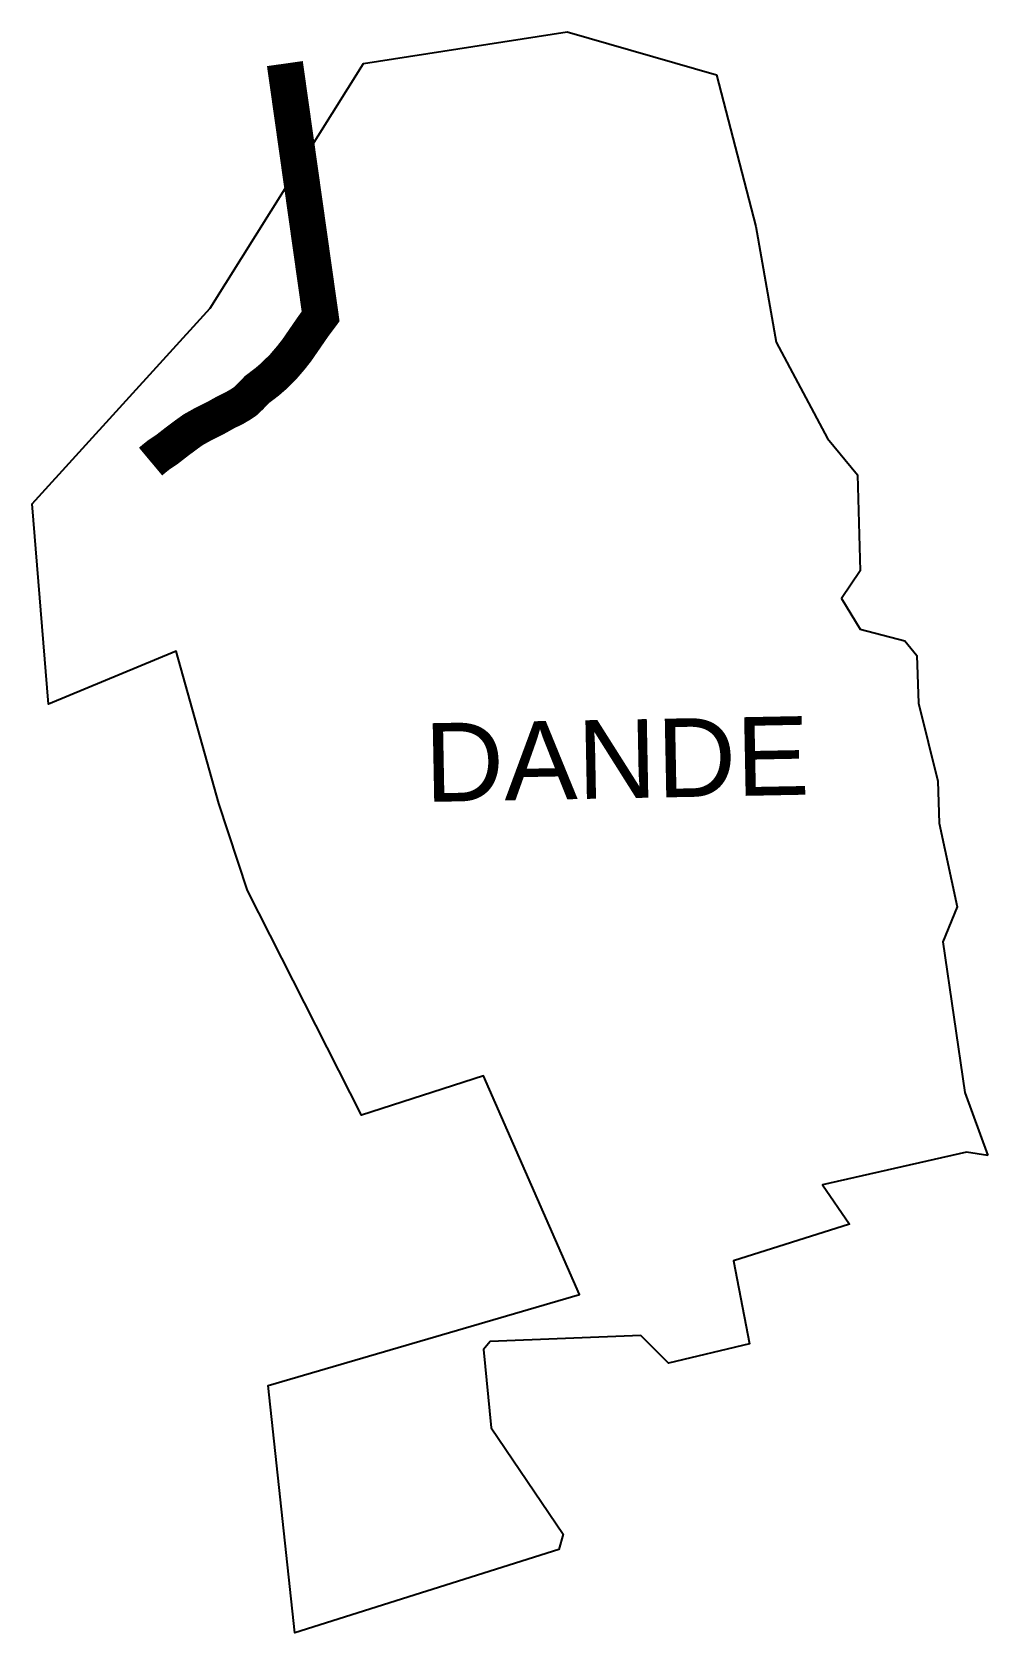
# Model space of a CAD drawing. Header units: metres. Extents: x 261640 to 262961, y 2166399 to 2168612.
import ezdxf

# ---------------------------------------------------------------- set-up
doc = ezdxf.new("R2010")
doc.units = ezdxf.units.M
for name, color, linetype in [('NATURALLY PROTECTED', 3, 'Continuous'), ('village', 3, 'Continuous'), ('VILLAGE NAME', 250, 'Continuous')]:
    doc.layers.add(name, color=color, linetype=linetype)
doc.styles.get("Standard").update_dxf_attribs({"font": 'simplex.shx'})

msp = doc.modelspace()

# ---------------------------------------------------------------- linework, layer by layer
at = {"color": 3, "flags": 128}
msp.add_lwpolyline([(262379.6, 2168612.2), (262586, 2168553.1)], dxfattribs=at)
at = {"layer": 'NATURALLY PROTECTED', "color": 116, "true_color": 0x136734, "const_width": 50, "flags": 128}
msp.add_lwpolyline([(261989.8, 2168568.5), (262039.2, 2168219), (262029.3, 2168205.7), (262022, 2168195.1), (262006.1, 2168172), (261997.9, 2168161.6), (261987.4, 2168149.3), (261974.2, 2168136.3), (261965.3, 2168128.6), (261951.4, 2168118), (261942.2, 2168108.5), (261935.8, 2168102.2), (261929.4, 2168097.8), (261921, 2168092.8), (261908, 2168086.4), (261895.3, 2168079.3), (261875.7, 2168069.4), (261863.2, 2168062.4), (261853.8, 2168055.7), (261840.8, 2168046), (261826.4, 2168034.8), (261815.8, 2168027.8), (261809.1, 2168022.4), (261804.2, 2168018.3)], dxfattribs=at)
at = {"layer": 'village', "color": 3}
for points in [[(262961.2, 2167058.9, 0), (262931.7, 2167063.5, 0), (262732.6, 2167018.5, 0), (262770.1, 2166963.9, 0), (262609.7, 2166913.3, 0), (262631.9, 2166798.8, 0), (262520, 2166772, 0), (262481.8, 2166810, 0), (262273.6, 2166801.9, 0), (262264.4, 2166790.6, 0), (262274.6, 2166682.6, 0), (262374.4, 2166535.5, 0), (262368.2, 2166514.2, 0), (262003.5, 2166398.9, 0), (261966.6, 2166740.9, 0), (262396.7, 2166867, 0), (262264.1, 2167169.3, 0), (262095.7, 2167114.6, 0), (261938.2, 2167425.5, 0), (261898.7, 2167545.8, 0), (261839.8, 2167756.3, 0), (261663.2, 2167683.1, 0), (261640.4, 2167960.1, 0), (261886.4, 2168230.6, 0), (262098.2, 2168568.5, 0), (262379.6, 2168612.2, 0)], [(262586, 2168553.1, 0), (262640.3, 2168343.4, 0), (262668.7, 2168183.2, 0), (262739.6, 2168050.2, 0), (262781, 2168000.2, 0), (262784.6, 2167867.1, 0), (262758.7, 2167828.9, 0), (262784.9, 2167786.7, 0), (262846.5, 2167770.6, 0), (262863, 2167750.2, 0), (262865.3, 2167684.4, 0), (262892.1, 2167576.5, 0), (262893.7, 2167518.6, 0), (262918.8, 2167402.6, 0), (262898.8, 2167354.5, 0), (262929.3, 2167146.3, 0), (262961.2, 2167058.9, 0)]]:
    msp.add_polyline3d(points, dxfattribs=at)

# ---------------------------------------------------------------- texts
at = {"layer": 'VILLAGE NAME', "insert": (262181.6, 2167656.4), "char_height": 108.748, "attachment_point": 1, "rotation": 1.1028}
msp.add_mtext_dynamic_manual_height_columns('{\\fArial|b0|i0|c0|p34;DANDE}', width=726.929, gutter_width=543.7, heights=[0], dxfattribs=at)

doc.saveas('drawing.dxf')
